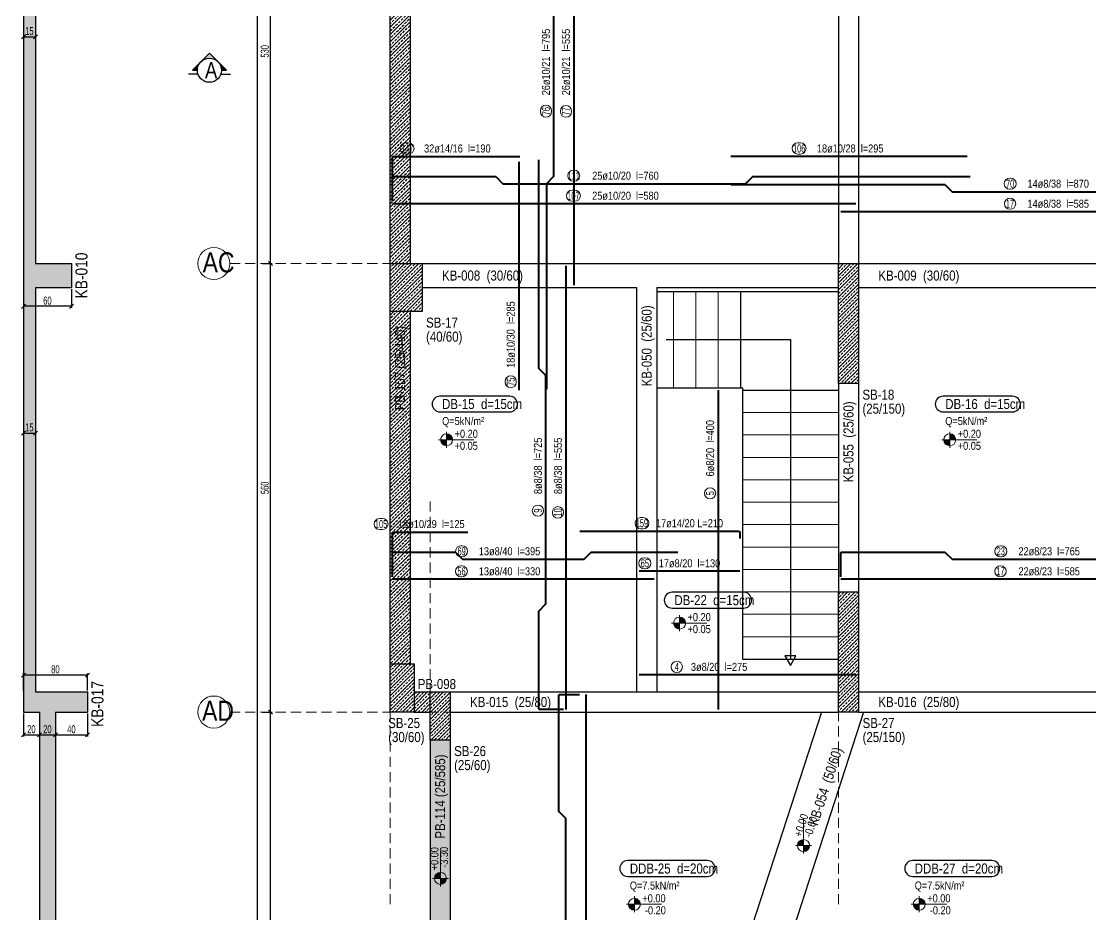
# Model space of a CAD drawing. Header units: millimetres. Extents: x 2543 to 7291, y 513 to 5794.
# Drawn here: x 2576 to 3911, y 3595 to 4711 of the extents above; entities that cross this region are included whole.
import ezdxf
from ezdxf.enums import TextEntityAlignment as Align

# ---------------------------------------------------------------- set-up
doc = ezdxf.new("R2010")
doc.units = ezdxf.units.MM
doc.linetypes.add('DASHED', pattern=[19.05, 12.7, -6.35])
for name, color, linetype, lineweight in [('AKS BALONU (BEYKENT)', 7, 'Continuous', 20), ('AKS CIZGISI (BEYKENT)', 252, 'DASHED', 20), ('AKS NO (BEYKENT)', 3, 'Continuous', 20), ('AKS OLCU (BEYKENT)', 200, 'Continuous', 20), ('DONATI (BEYKENT)', 4, 'Continuous', 40), ('DONATI YAZISI (BEYKENT)', 3, 'Continuous', 20), ('DOSEME ISMI (BEYKENT)', 9, 'Continuous', 20), ('DOSEME PAFTA (BEYKENT)', 3, 'Continuous', 20), ('DOSEME SINIRI (BEYKENT)', 71, 'Continuous', 30), ('KESIT (BEYKENT)', 151, 'Continuous', 25), ('KESIT ISMI (BEYKENT)', 6, 'Continuous', 20), ('KIRIS (BEYKENT)', 2, 'Continuous', 30), ('KIRIS ISMI (BEYKENT)', 40, 'Continuous', 20), ('KOLON (BEYKENT)', 3, 'Continuous', 30), ('KOLON ISMI (BEYKENT)', 91, 'Continuous', 20), ('KOT CIZGI (BEYKENT)', 120, 'Continuous', 20), ('KOT YAZI (BEYKENT)', 7, 'Continuous', 20), ('MERDIVEN (BEYKENT)', 5, 'Continuous', 20), ('MERDIVEN YAZI (BEYKENT)', 51, 'Continuous', 20), ('OLCU (BEYKENT)', 14, 'Continuous', 20), ('PERDE (BEYKENT)', 6, 'Continuous', 30), ('PERDE ISMI (BEYKENT)', 240, 'Continuous', 20), ('POZ BALON (BEYKENT)', 14, 'Continuous', 20), ('POZ NO (BEYKENT)', 2, 'Continuous', 20), ('TARAMA (BEYKENT)', 252, 'Continuous', 20), ('YAZI (BEYKENT)', 140, 'Continuous', 20)]:
    doc.layers.add(name, color=color, linetype=linetype, lineweight=lineweight)
doc.styles.add('DSMOLC-50', font='Bahnschrift Light Condensed', dxfattribs={"width": 0.75, "height": 10})
doc.styles.add('KOT (BEYKENT)', font='')
doc.styles.add('OLC-50', font='Bahnschrift Light Condensed', dxfattribs={"width": 0.75, "height": 10})
doc.styles.add('YAZI (BEYKENT)', font='')
doc.styles.get('KOT (BEYKENT)').set_extended_font_data('Bahnschrift Light Condensed')
doc.styles.get('YAZI (BEYKENT)').set_extended_font_data('Bahnschrift Light Condensed')
doc.dimstyles.new('DSMOLC-50', dxfattribs={"dimtxt": 10, "dimasz": 5, "dimexe": 2, "dimexo": 2, "dimgap": 2, "dimtad": 1, "dimdec": 1, "dimrnd": 0.5, "dimzin": 12, "dimdsep": 46, "dimtxsty": 'DSMOLC-50', "dimblk": 'OBLIQUE', "dimblk1": 'OBLIQUE', "dimblk2": 'OBLIQUE', "dimcen": 0, "dimclrt": 7, "dimadec": 0, "dimazin": 0, "dimtfac": 1, "dimtdec": 4, "dimtix": 1, "dimtmove": 2, "dimatfit": 3, "dimfxl": 1, "dimtzin": 0, "dimarcsym": 0})
pattern_1 = [(45, (1460.26, 1205.411), (-4.490128, 4.490128), []), (45, (1464.75, 1205.411), (-4.490128, 4.490128), [3.175, -1.5875])]
pattern_2 = [(45, (1460.26, 1205.411), (-4.419417, 4.419417), []), (45, (1464.679, 1205.411), (-4.419417, 4.419417), [3.125, -1.5625])]

# ---------------------------------------------------------------- blocks, each defined once
blk = doc.blocks.new('_Oblique')
at = {"color": 0, "linetype": 'ByBlock', "lineweight": -2}
blk.add_line((-0.5, -0.5), (0.5, 0.5), dxfattribs=at)
blk = doc.blocks.new('*D110')
at = {"layer": 'AKS OLCU (BEYKENT)', "color": 0, "lineweight": -2, "transparency": 16777216}
for p, q in [((2876.7, 3848.3), (2888.7, 3848.3)), ((2886.7, 3228.3), (2886.7, 3848.3)), ((2876.7, 3228.3), (2888.7, 3228.3))]:
    blk.add_line(p, q, dxfattribs=at)
at = {"layer": 'DEFPOINTS', "color": 0, "transparency": 16777216}
for p in [(2874.7, 3848.3), (2886.7, 3848.3), (2874.7, 3228.3)]:
    blk.add_point(p, dxfattribs=at)
at = {"layer": 'AKS OLCU (BEYKENT)', "color": 0, "lineweight": -2, "transparency": 16777216, "xscale": 5, "yscale": 5, "zscale": 5}
for p, rotation in [((2886.7, 3848.3), 90), ((2886.7, 3228.3), 270)]:
    blk.add_blockref('_Oblique', p, dxfattribs=dict(at, rotation=rotation))
at = {"layer": 'AKS OLCU (BEYKENT)', "color": 7, "transparency": 16777216, "insert": (2879.6, 3538.3), "char_height": 10, "attachment_point": 5, "rotation": 90, "style": 'DSMOLC-50'}
blk.add_mtext('620', dxfattribs=at)
blk = doc.blocks.new('*D111')
at = {"layer": 'AKS OLCU (BEYKENT)', "color": 0, "lineweight": -2, "transparency": 16777216}
for p, q in [((2876.7, 4408.3), (2888.7, 4408.3)), ((2886.7, 3848.3), (2886.7, 4408.3)), ((2876.7, 3848.3), (2888.7, 3848.3))]:
    blk.add_line(p, q, dxfattribs=at)
at = {"layer": 'DEFPOINTS', "color": 0, "transparency": 16777216}
for p in [(2874.7, 4408.3), (2886.7, 4408.3), (2874.7, 3848.3)]:
    blk.add_point(p, dxfattribs=at)
at = {"layer": 'AKS OLCU (BEYKENT)', "color": 0, "lineweight": -2, "transparency": 16777216, "xscale": 5, "yscale": 5, "zscale": 5}
for p, rotation in [((2886.7, 4408.3), 90), ((2886.7, 3848.3), 270)]:
    blk.add_blockref('_Oblique', p, dxfattribs=dict(at, rotation=rotation))
at = {"layer": 'AKS OLCU (BEYKENT)', "color": 7, "transparency": 16777216, "insert": (2879.6, 4128.3), "char_height": 10, "attachment_point": 5, "rotation": 90, "style": 'DSMOLC-50'}
blk.add_mtext('560', dxfattribs=at)
blk = doc.blocks.new('*D112')
at = {"layer": 'AKS OLCU (BEYKENT)', "color": 0, "lineweight": -2, "transparency": 16777216}
for p, q in [((2876.7, 4938.3), (2888.7, 4938.3)), ((2886.7, 4408.3), (2886.7, 4938.3)), ((2876.7, 4408.3), (2888.7, 4408.3))]:
    blk.add_line(p, q, dxfattribs=at)
at = {"layer": 'DEFPOINTS', "color": 0, "transparency": 16777216}
for p in [(2874.7, 4938.3), (2886.7, 4938.3), (2874.7, 4408.3)]:
    blk.add_point(p, dxfattribs=at)
at = {"layer": 'AKS OLCU (BEYKENT)', "color": 0, "lineweight": -2, "transparency": 16777216, "xscale": 5, "yscale": 5, "zscale": 5}
for p, rotation in [((2886.7, 4938.3), 90), ((2886.7, 4408.3), 270)]:
    blk.add_blockref('_Oblique', p, dxfattribs=dict(at, rotation=rotation))
at = {"layer": 'AKS OLCU (BEYKENT)', "color": 7, "transparency": 16777216, "insert": (2879.6, 4673.3), "char_height": 10, "attachment_point": 5, "rotation": 90, "style": 'DSMOLC-50'}
blk.add_mtext('530', dxfattribs=at)
blk = doc.blocks.new('*D114')
at = {"layer": 'AKS OLCU (BEYKENT)', "color": 0, "lineweight": -2, "transparency": 16777216}
for p, q in [((2872.7, 5343.3), (2868.7, 5343.3)), ((2870.7, 803.3), (2870.7, 5343.3)), ((2872.7, 803.3), (2868.7, 803.3))]:
    blk.add_line(p, q, dxfattribs=at)
at = {"layer": 'DEFPOINTS', "color": 0, "transparency": 16777216}
for p in [(2870.7, 5343.3), (2874.7, 5343.3), (2874.7, 803.3)]:
    blk.add_point(p, dxfattribs=at)
at = {"layer": 'AKS OLCU (BEYKENT)', "color": 0, "lineweight": -2, "transparency": 16777216, "xscale": 5, "yscale": 5, "zscale": 5}
for p, rotation in [((2870.7, 5343.3), 90), ((2870.7, 803.3), 270)]:
    blk.add_blockref('_Oblique', p, dxfattribs=dict(at, rotation=rotation))
at = {"layer": 'AKS OLCU (BEYKENT)', "color": 7, "transparency": 16777216, "insert": (2863.6, 3073.3), "char_height": 10, "attachment_point": 5, "rotation": 90, "style": 'DSMOLC-50'}
blk.add_mtext('4540', dxfattribs=at)
blk = doc.blocks.new('*D130')
at = {"layer": 'DEFPOINTS', "color": 0, "transparency": 16777216}
for p in [(2578.1, 4705.8), (2593.1, 4705.8), (2593.1, 4691.6)]:
    blk.add_point(p, dxfattribs=at)
at = {"layer": 'OLCU (BEYKENT)', "color": 0, "lineweight": -2, "transparency": 16777216}
for p, q in [((2578.1, 4703.8), (2578.1, 4689.6)), ((2593.1, 4703.8), (2593.1, 4689.6)), ((2578.1, 4691.6), (2593.1, 4691.6))]:
    blk.add_line(p, q, dxfattribs=at)
at = {"layer": 'OLCU (BEYKENT)', "color": 0, "lineweight": -2, "transparency": 16777216, "xscale": 5, "yscale": 5, "zscale": 5, "rotation": 180}
blk.add_blockref('_Oblique', (2578.1, 4691.6), dxfattribs=at)
at = {"layer": 'OLCU (BEYKENT)', "color": 0, "lineweight": -2, "transparency": 16777216, "xscale": 5, "yscale": 5, "zscale": 5}
blk.add_blockref('_Oblique', (2593.1, 4691.6), dxfattribs=at)
at = {"layer": 'OLCU (BEYKENT)', "color": 7, "lineweight": -3, "transparency": 16777216, "insert": (2585.6, 4698.6), "char_height": 10, "attachment_point": 5, "style": 'OLC-50'}
blk.add_mtext('15', dxfattribs=at)
blk = doc.blocks.new('*D131')
at = {"layer": 'DEFPOINTS', "color": 0, "transparency": 16777216}
for p in [(2578.1, 4378.3), (2638.1, 4378.3), (2578.1, 4354.9)]:
    blk.add_point(p, dxfattribs=at)
at = {"layer": 'OLCU (BEYKENT)', "color": 0, "lineweight": -2, "transparency": 16777216}
for p, q in [((2578.1, 4376.3), (2578.1, 4352.9)), ((2638.1, 4376.3), (2638.1, 4352.9)), ((2638.1, 4354.9), (2578.1, 4354.9))]:
    blk.add_line(p, q, dxfattribs=at)
at = {"layer": 'OLCU (BEYKENT)', "color": 0, "lineweight": -2, "transparency": 16777216, "xscale": 5, "yscale": 5, "zscale": 5, "rotation": 180}
blk.add_blockref('_Oblique', (2578.1, 4354.9), dxfattribs=at)
at = {"layer": 'OLCU (BEYKENT)', "color": 0, "lineweight": -2, "transparency": 16777216, "xscale": 5, "yscale": 5, "zscale": 5}
blk.add_blockref('_Oblique', (2638.1, 4354.9), dxfattribs=at)
at = {"layer": 'OLCU (BEYKENT)', "color": 7, "lineweight": -3, "transparency": 16777216, "insert": (2608.1, 4362), "char_height": 10, "attachment_point": 5, "style": 'OLC-50'}
blk.add_mtext('60', dxfattribs=at)
blk = doc.blocks.new('*D132')
at = {"layer": 'DEFPOINTS', "color": 0, "transparency": 16777216}
for p in [(2578.1, 4214.4), (2593.1, 4214.4), (2593.1, 4196.7)]:
    blk.add_point(p, dxfattribs=at)
at = {"layer": 'OLCU (BEYKENT)', "color": 0, "lineweight": -2, "transparency": 16777216}
for p, q in [((2578.1, 4212.4), (2578.1, 4194.7)), ((2593.1, 4212.4), (2593.1, 4194.7)), ((2578.1, 4196.7), (2593.1, 4196.7))]:
    blk.add_line(p, q, dxfattribs=at)
at = {"layer": 'OLCU (BEYKENT)', "color": 0, "lineweight": -2, "transparency": 16777216, "xscale": 5, "yscale": 5, "zscale": 5, "rotation": 180}
blk.add_blockref('_Oblique', (2578.1, 4196.7), dxfattribs=at)
at = {"layer": 'OLCU (BEYKENT)', "color": 0, "lineweight": -2, "transparency": 16777216, "xscale": 5, "yscale": 5, "zscale": 5}
blk.add_blockref('_Oblique', (2593.1, 4196.7), dxfattribs=at)
at = {"layer": 'OLCU (BEYKENT)', "color": 7, "lineweight": -3, "transparency": 16777216, "insert": (2585.6, 4203.7), "char_height": 10, "attachment_point": 5, "style": 'OLC-50'}
blk.add_mtext('15', dxfattribs=at)
blk = doc.blocks.new('*D133')
at = {"layer": 'DEFPOINTS', "color": 0, "transparency": 16777216}
for p in [(2578.1, 3894.5), (2578.1, 3873.3), (2658.1, 3873.3)]:
    blk.add_point(p, dxfattribs=at)
at = {"layer": 'OLCU (BEYKENT)', "color": 0, "lineweight": -2, "transparency": 16777216}
for p, q in [((2578.1, 3875.3), (2578.1, 3896.5)), ((2658.1, 3894.5), (2578.1, 3894.5)), ((2658.1, 3875.3), (2658.1, 3896.5))]:
    blk.add_line(p, q, dxfattribs=at)
at = {"layer": 'OLCU (BEYKENT)', "color": 0, "lineweight": -2, "transparency": 16777216, "xscale": 5, "yscale": 5, "zscale": 5, "rotation": 180}
blk.add_blockref('_Oblique', (2578.1, 3894.5), dxfattribs=at)
at = {"layer": 'OLCU (BEYKENT)', "color": 0, "lineweight": -2, "transparency": 16777216, "xscale": 5, "yscale": 5, "zscale": 5}
blk.add_blockref('_Oblique', (2658.1, 3894.5), dxfattribs=at)
at = {"layer": 'OLCU (BEYKENT)', "color": 7, "lineweight": -3, "transparency": 16777216, "insert": (2618.1, 3901.6), "char_height": 10, "attachment_point": 5, "style": 'OLC-50'}
blk.add_mtext('80', dxfattribs=at)
blk = doc.blocks.new('*D134')
at = {"layer": 'DEFPOINTS', "color": 0, "transparency": 16777216}
for p in [(2578.1, 3848.3), (2598.1, 3848.3), (2598.1, 3819.7)]:
    blk.add_point(p, dxfattribs=at)
at = {"layer": 'OLCU (BEYKENT)', "color": 0, "lineweight": -2, "transparency": 16777216}
for p, q in [((2578.1, 3846.3), (2578.1, 3817.7)), ((2598.1, 3846.3), (2598.1, 3817.7)), ((2578.1, 3819.7), (2598.1, 3819.7))]:
    blk.add_line(p, q, dxfattribs=at)
at = {"layer": 'OLCU (BEYKENT)', "color": 0, "lineweight": -2, "transparency": 16777216, "xscale": 5, "yscale": 5, "zscale": 5, "rotation": 180}
blk.add_blockref('_Oblique', (2578.1, 3819.7), dxfattribs=at)
at = {"layer": 'OLCU (BEYKENT)', "color": 0, "lineweight": -2, "transparency": 16777216, "xscale": 5, "yscale": 5, "zscale": 5}
blk.add_blockref('_Oblique', (2598.1, 3819.7), dxfattribs=at)
at = {"layer": 'OLCU (BEYKENT)', "color": 7, "lineweight": -3, "transparency": 16777216, "insert": (2588.1, 3826.8), "char_height": 10, "attachment_point": 5, "style": 'OLC-50'}
blk.add_mtext('20', dxfattribs=at)
blk = doc.blocks.new('*D135')
at = {"layer": 'DEFPOINTS', "color": 0, "transparency": 16777216}
for p in [(2598.1, 3848.3), (2618.1, 3848.3), (2618.1, 3819.7)]:
    blk.add_point(p, dxfattribs=at)
at = {"layer": 'OLCU (BEYKENT)', "color": 0, "lineweight": -2, "transparency": 16777216}
for p, q in [((2598.1, 3846.3), (2598.1, 3817.7)), ((2618.1, 3846.3), (2618.1, 3817.7)), ((2598.1, 3819.7), (2618.1, 3819.7))]:
    blk.add_line(p, q, dxfattribs=at)
at = {"layer": 'OLCU (BEYKENT)', "color": 0, "lineweight": -2, "transparency": 16777216, "xscale": 5, "yscale": 5, "zscale": 5, "rotation": 180}
blk.add_blockref('_Oblique', (2598.1, 3819.7), dxfattribs=at)
at = {"layer": 'OLCU (BEYKENT)', "color": 0, "lineweight": -2, "transparency": 16777216, "xscale": 5, "yscale": 5, "zscale": 5}
blk.add_blockref('_Oblique', (2618.1, 3819.7), dxfattribs=at)
at = {"layer": 'OLCU (BEYKENT)', "color": 7, "lineweight": -3, "transparency": 16777216, "insert": (2608.1, 3826.8), "char_height": 10, "attachment_point": 5, "style": 'OLC-50'}
blk.add_mtext('20', dxfattribs=at)
blk = doc.blocks.new('*D136')
at = {"layer": 'DEFPOINTS', "color": 0, "transparency": 16777216}
for p in [(2618.1, 3848.3), (2658.1, 3848.3), (2658.1, 3819.7)]:
    blk.add_point(p, dxfattribs=at)
at = {"layer": 'OLCU (BEYKENT)', "color": 0, "lineweight": -2, "transparency": 16777216}
for p, q in [((2618.1, 3846.3), (2618.1, 3817.7)), ((2658.1, 3846.3), (2658.1, 3817.7)), ((2618.1, 3819.7), (2658.1, 3819.7))]:
    blk.add_line(p, q, dxfattribs=at)
at = {"layer": 'OLCU (BEYKENT)', "color": 0, "lineweight": -2, "transparency": 16777216, "xscale": 5, "yscale": 5, "zscale": 5, "rotation": 180}
blk.add_blockref('_Oblique', (2618.1, 3819.7), dxfattribs=at)
at = {"layer": 'OLCU (BEYKENT)', "color": 0, "lineweight": -2, "transparency": 16777216, "xscale": 5, "yscale": 5, "zscale": 5}
blk.add_blockref('_Oblique', (2658.1, 3819.7), dxfattribs=at)
at = {"layer": 'OLCU (BEYKENT)', "color": 7, "lineweight": -3, "transparency": 16777216, "insert": (2638.1, 3826.8), "char_height": 10, "attachment_point": 5, "style": 'OLC-50'}
blk.add_mtext('40', dxfattribs=at)

msp = doc.modelspace()

# ---------------------------------------------------------------- hatches: boundary and pattern name
at = {"layer": 'KESIT (BEYKENT)', "lineweight": -3}
h = msp.add_hatch(color=256, dxfattribs=at)
h.dxf.hatch_style = 1
h.paths.add_polyline_path([(2821.02, 4660.26), (2810.42, 4670.87), (2799.81, 4660.26, -0.1989124), (2810.42, 4664.65, -0.1989124)])
h = msp.add_hatch(color=256, dxfattribs=at)
h.dxf.hatch_style = 1
h.paths.add_polyline_path([(2795.42, 4649.65, -0.1989124), (2799.81, 4660.26), (2789.2, 4649.65)])
h = msp.add_hatch(color=256, dxfattribs=at)
h.dxf.hatch_style = 1
h.paths.add_polyline_path([(2831.63, 4649.65), (2821.02, 4660.26, -0.1989124), (2825.42, 4649.65)])
at = {"layer": 'KOT CIZGI (BEYKENT)'}
h = msp.add_hatch(color=256, dxfattribs=at)
h.dxf.hatch_style = 1
h.paths.add_polyline_path([(3106.68, 4195.77), (3106.68, 4188.27), (3114.18, 4188.27, 0.4142136)])
h = msp.add_hatch(color=256, dxfattribs=at)
h.dxf.hatch_style = 1
h.paths.add_polyline_path([(3735.07, 4195.77), (3735.07, 4188.27), (3742.57, 4188.27, 0.4142136)])
h = msp.add_hatch(color=256, dxfattribs=at)
h.dxf.hatch_style = 1
h.paths.add_polyline_path([(3106.68, 4188.27), (3099.18, 4188.27, 0.4142136), (3106.68, 4180.77)])
h = msp.add_hatch(color=256, dxfattribs=at)
h.dxf.hatch_style = 1
h.paths.add_polyline_path([(3735.07, 4188.27), (3727.57, 4188.27, 0.4142136), (3735.07, 4180.77)])
h = msp.add_hatch(color=256, dxfattribs=at)
h.dxf.hatch_style = 1
h.paths.add_polyline_path([(3397.59, 3966.87), (3397.59, 3959.37), (3405.09, 3959.37, 0.4142136)])
h = msp.add_hatch(color=256, dxfattribs=at)
h.dxf.hatch_style = 1
h.paths.add_polyline_path([(3397.59, 3959.37), (3390.09, 3959.37, 0.4142136), (3397.59, 3951.87)])
h = msp.add_hatch(color=256, dxfattribs=at)
h.dxf.hatch_style = 1
h.paths.add_polyline_path([(3544.91, 3681.62), (3552.41, 3681.62), (3552.41, 3689.12, 0.4142136)])
h = msp.add_hatch(color=256, dxfattribs=at)
h.dxf.hatch_style = 1
h.paths.add_polyline_path([(3552.41, 3681.62), (3552.41, 3674.12, 0.4142136), (3559.91, 3681.62)])
h = msp.add_hatch(color=256, dxfattribs=at)
h.dxf.hatch_style = 1
h.paths.add_polyline_path([(3091.49, 3640.66), (3098.99, 3640.66), (3098.99, 3648.16, 0.4142136)])
h = msp.add_hatch(color=256, dxfattribs=at)
h.dxf.hatch_style = 1
h.paths.add_polyline_path([(3098.99, 3640.66), (3098.99, 3633.16, 0.4142136), (3106.49, 3640.66)])
h = msp.add_hatch(color=256, dxfattribs=at)
h.dxf.hatch_style = 1
h.paths.add_polyline_path([(3341.16, 3608.27), (3333.66, 3608.27, 0.4142136), (3341.16, 3600.77)])
h = msp.add_hatch(color=256, dxfattribs=at)
h.dxf.hatch_style = 1
h.paths.add_polyline_path([(3341.16, 3615.77), (3341.16, 3608.27), (3348.66, 3608.27, 0.4142136)])
h = msp.add_hatch(color=256, dxfattribs=at)
h.dxf.hatch_style = 1
h.paths.add_polyline_path([(3696.98, 3608.27), (3689.48, 3608.27, 0.4142136), (3696.98, 3600.77)])
h = msp.add_hatch(color=256, dxfattribs=at)
h.dxf.hatch_style = 1
h.paths.add_polyline_path([(3696.98, 3615.77), (3696.98, 3608.27), (3704.48, 3608.27, 0.4142136)])
at = {"layer": 'TARAMA (BEYKENT)', "lineweight": -3}
h = msp.add_hatch(dxfattribs=at)
h.set_pattern_fill('ANSI33', color=256)
h.set_pattern_definition([(45, (1525.871, 1205.411), (-4.490128, 4.490128), []), (45, (1530.361, 1205.411), (-4.490128, 4.490128), [3.175, -1.5875])])
h.paths.add_polyline_path([(2658.12, 1763.34), (2618.12, 1763.34), (2618.12, 2248.34), (2658.12, 2248.34), (2658.12, 2278.34), (2618.12, 2278.34), (2618.12, 2773.34), (2658.12, 2773.34), (2658.12, 2803.34), (2618.12, 2803.34), (2618.12, 3048.34), (2658.12, 3048.34), (2658.12, 3078.34), (2618.12, 3078.34), (2618.12, 3848.34), (2658.12, 3848.34), (2658.12, 3873.34), (2593.12, 3873.34), (2593.12, 4378.34), (2638.12, 4378.34), (2638.12, 4408.34), (2593.12, 4408.34), (2593.12, 4908.34), (2638.12, 4908.34), (2638.12, 4938.34), (2593.12, 4938.34), (2593.12, 5318.34), (2698.12, 5318.34), (2698.12, 5343.34), (2578.12, 5343.34), (2578.12, 5318.34), (2578.12, 4908.34), (2578.12, 4408.34), (2578.12, 3848.34), (2598.12, 3848.34), (2598.12, 2803.34), (2598.12, 2773.34), (2598.12, 1263.34), (2598.12, 1238.34), (2718.12, 1238.34), (2718.12, 1263.34), (2618.12, 1263.34), (2618.12, 1733.34), (2658.12, 1733.34)])
h = msp.add_hatch(dxfattribs=at)
h.set_pattern_fill('ANSI33', color=256)
h.set_pattern_definition(pattern_1)
h.paths.add_polyline_path([(3061.04, 4878.34), (3035.94, 4878.34), (3035.94, 4408.44), (3035.94, 4408.34), (3061.04, 4408.34)])
at = {"layer": 'TARAMA (BEYKENT)'}
h = msp.add_hatch(dxfattribs=at)
h.set_pattern_fill('ANSI33', color=256, style=0, pattern_type=0)
h.set_pattern_definition(pattern_2)
h.paths.add_polyline_path([(3036.04, 4408.34), (3076.04, 4408.34), (3076.04, 4348.34), (3036.04, 4348.34)], flags=0)
h = msp.add_hatch(dxfattribs=at)
h.set_pattern_fill('ANSI33', color=256, style=0, pattern_type=0)
h.set_pattern_definition(pattern_2)
h.paths.add_polyline_path([(3596.04, 4408.34), (3621.04, 4408.34), (3621.04, 4258.34), (3596.04, 4258.34)], flags=0)
at = {"layer": 'TARAMA (BEYKENT)', "lineweight": -3}
h = msp.add_hatch(dxfattribs=at)
h.set_pattern_fill('ANSI33', color=256)
h.set_pattern_definition(pattern_1)
h.paths.add_polyline_path([(3061.04, 4348.34), (3035.94, 4348.34), (3035.94, 3908.34), (3061.04, 3908.34)])
at = {"layer": 'TARAMA (BEYKENT)'}
h = msp.add_hatch(dxfattribs=at)
h.set_pattern_fill('ANSI33', color=256, style=0, pattern_type=0)
h.set_pattern_definition(pattern_2)
h.paths.add_polyline_path([(3596.04, 3998.34), (3621.04, 3998.34), (3621.04, 3848.34), (3596.04, 3848.34)], flags=0)
h = msp.add_hatch(dxfattribs=at)
h.set_pattern_fill('ANSI33', color=256, style=0, pattern_type=0)
h.set_pattern_definition(pattern_2)
h.paths.add_polyline_path([(3036.04, 3908.34), (3066.04, 3908.34), (3066.04, 3848.34), (3036.04, 3848.34)], flags=0)
h = msp.add_hatch(dxfattribs=at)
h.set_pattern_fill('ANSI33', color=256, style=0, pattern_type=0)
h.set_pattern_definition([(45, (1440.3105, 1205.411), (-4.419417, 4.419417), []), (45, (1444.73, 1205.411), (-4.419417, 4.419417), [3.125, -1.5625])])
h.paths.add_polyline_path([(3066.14, 3873.34), (3086.09, 3873.34), (3086.09, 3848.34), (3066.14, 3848.34)])
h = msp.add_hatch(dxfattribs=at)
h.set_pattern_fill('ANSI33', color=256, style=0, pattern_type=0)
h.set_pattern_definition(pattern_2)
h.paths.add_polyline_path([(3086.09, 3873.34), (3111.09, 3873.34), (3111.09, 3813.34), (3086.09, 3813.34)], flags=0)
at = {"layer": 'TARAMA (BEYKENT)', "lineweight": -3}
h = msp.add_hatch(dxfattribs=at)
h.set_pattern_fill('ANSI33', color=256)
h.set_pattern_definition(pattern_1)
h.paths.add_polyline_path([(3111.09, 3813.34), (3085.99, 3813.34), (3085.99, 3228.44), (3085.99, 3228.34), (3111.09, 3228.34)])

# ---------------------------------------------------------------- linework, layer by layer
at = {"layer": 'AKS BALONU (BEYKENT)'}
for centre in [(2816.04, 4408.34), (2816.04, 3848.34)]:
    msp.add_circle(centre, 20, dxfattribs=at)
at = {"layer": 'AKS CIZGISI (BEYKENT)'}
for p, q in [((3036.04, 3608.34), (3036.04, 5543.34)), ((3596.04, 3608.34), (3596.04, 5543.34)), ((2836.04, 4408.34), (7241.04, 4408.34)), ((3086.09, 593.34), (3085.97, 4113.34)), ((2836.04, 3848.34), (7241.04, 3848.34))]:
    msp.add_line(p, q, dxfattribs=at)
at = {"layer": 'DONATI (BEYKENT)'}
for points in [[(3231.74, 4251.45), (3231.74, 4507.72, -0.1989124), (3232.18, 4508.78), (3240.31, 4516.9, 0.1989124), (3240.74, 4517.96), (3240.74, 4798.72, 0.1989124), (3240.31, 4799.78), (3232.18, 4807.9, -0.1989124), (3231.74, 4808.96), (3231.74, 5033.99)], [(3038.94, 4511.13), (3038.94, 4540.53, -0.4142136), (3040.44, 4542.03), (3198.05, 4542.03)], [(3252.74, 3851.34), (3223.24, 3851.34, -0.4142136), (3221.74, 3852.84), (3221.74, 3973.72, -0.1989124), (3222.18, 3974.78), (3230.31, 3982.9, 0.1989124), (3230.74, 3983.96), (3230.74, 4267.72, 0.1989124), (3230.31, 4268.78), (3222.18, 4276.9, -0.1989124), (3221.74, 4277.96), (3221.74, 4537.88)], [(3038.94, 4486.13), (3038.94, 4515.53, -0.4142136), (3040.44, 4517.03), (3167.4, 4517.03, -0.1989124), (3168.46, 4516.59), (3176.58, 4508.47, 0.1989124), (3177.64, 4508.03), (3479.34, 4508.03, 0.1989124), (3480.4, 4508.47), (3488.52, 4516.59, -0.1989124), (3489.58, 4517.03), (3760.58, 4517.03)], [(3461.63, 4507.03), (3728.37, 4507.03, -0.1989124), (3729.43, 4506.59), (3737.55, 4498.47, 0.1989124), (3738.61, 4498.03), (4043.47, 4498.03, 0.1989124), (4044.53, 4498.47), (4052.65, 4506.59, -0.1989124), (4053.71, 4507.03), (4324.17, 4507.03)], [(3038.94, 4042.15), (3038.94, 4071.55, -0.4142136), (3040.44, 4073.05), (3133.04, 4073.05)], [(3273.04, 4074.05), (3471.54, 4074.05, -0.4142136), (3473.04, 4072.55), (3473.04, 4065.05)], [(3038.94, 4017.15), (3038.94, 4046.55, -0.4142136), (3040.44, 4048.05), (3117.02, 4048.05, -0.1989124), (3118.08, 4047.61), (3126.2, 4039.49, 0.1989124), (3127.26, 4039.05), (3277.82, 4039.05, 0.1989124), (3278.88, 4039.49), (3287, 4047.61, -0.1989124), (3288.06, 4048.05), (3395.58, 4048.05)], [(3598.94, 4017.06), (3598.94, 4046.55, -0.4142136), (3600.44, 4048.05), (3728.37, 4048.05, -0.1989124), (3729.43, 4047.61), (3737.55, 4039.49, 0.1989124), (3738.61, 4039.05), (4043.48, 4039.05, 0.1989124), (4044.54, 4039.49), (4052.66, 4047.61, -0.1989124), (4053.72, 4048.05), (4325.5, 4048.05)], [(3272.74, 3201.34), (3248.24, 3201.34, -0.4142136), (3246.74, 3202.84), (3246.74, 3351.72, -0.1989124), (3247.18, 3352.78), (3255.31, 3360.9, 0.1989124), (3255.74, 3361.96), (3255.74, 3714.72, 0.1989124), (3255.31, 3715.78), (3247.18, 3723.9, -0.1989124), (3246.74, 3724.96), (3246.74, 3868.84, -0.4142136), (3248.24, 3870.34), (3272.74, 3870.34)]]:
    msp.add_lwpolyline(points, format="xyb", dxfattribs=at)
for points in [[(3265.74, 4935.34), (3265.74, 4381.34)], [(3756.61, 4542.03), (3461.61, 4542.03)], [(3196.74, 4535.22), (3196.74, 4250.22)], [(3617.96, 4483.03), (3038.94, 4483.03)], [(4183.13, 4473.03), (3598.94, 4473.03)], [(3255.74, 4405.34), (3255.74, 3851.34)], [(3445.78, 4250.34), (3445.78, 3851.34)], [(3473.04, 4024.05), (3347.04, 4024.05)], [(3366.04, 4014.05), (3038.94, 4014.05)], [(4183.14, 4014.05), (3598.94, 4014.05)], [(3618.04, 3894.71), (3347.04, 3894.71)], [(3280.74, 3870.34), (3280.74, 3201.34)]]:
    msp.add_lwpolyline(points, dxfattribs=at)
at = {"layer": 'DOSEME PAFTA (BEYKENT)', "lineweight": -3}
for points in [[(3098.4, 4223.02), (3185.45, 4223.02, 1), (3185.45, 4242.68), (3098.4, 4242.68, 1)], [(3726.78, 4223.02), (3813.45, 4223.02, 1), (3813.45, 4242.68), (3726.78, 4242.68, 1)], [(3388.47, 3978.11), (3477.7, 3978.11, 1), (3477.7, 3997.89), (3388.47, 3997.89, 1)], [(3332.87, 3643.02), (3432.27, 3643.02, 1), (3432.27, 3662.8), (3332.87, 3662.8, 1)], [(3688.7, 3643.02), (3787.63, 3643.02, 1), (3787.63, 3662.8), (3688.7, 3662.8, 1)]]:
    msp.add_lwpolyline(points, format="xyb", close=True, dxfattribs=at)
at = {"layer": 'DOSEME SINIRI (BEYKENT)'}
for p, q in [((2578.12, 4908.34), (2578.12, 4408.34)), ((2593.12, 4908.34), (2593.12, 4408.34)), ((2578.12, 4408.34), (2578.12, 3848.34)), ((2593.12, 4408.34), (2638.12, 4408.34)), ((2638.12, 4408.34), (2638.12, 4378.34)), ((2593.12, 4378.34), (2638.12, 4378.34)), ((2593.12, 4378.34), (2593.12, 3873.34)), ((3369.04, 4373.34), (3596.04, 4373.34)), ((3474.04, 4253.34), (3474.04, 4373.34)), ((3476.04, 4250.34), (3596.04, 4250.34)), ((3476.04, 3914.34), (3596.04, 3914.34)), ((2593.12, 3873.34), (2658.12, 3873.34)), ((2658.12, 3873.34), (2658.12, 3848.34)), ((2578.12, 3848.34), (2598.12, 3848.34)), ((2598.12, 3848.34), (2598.12, 2803.34)), ((2618.12, 3848.34), (2658.12, 3848.34)), ((2618.12, 3848.34), (2618.12, 3078.34))]:
    msp.add_line(p, q, dxfattribs=at)
msp.add_lwpolyline([(3369.04, 4253.34), (3476.04, 4253.34), (3476.04, 3914.34)], dxfattribs=at)
at = {"layer": 'KESIT (BEYKENT)', "lineweight": -3, "flags": 128}
for points in [[(2825.42, 4649.65), (2831.63, 4649.65), (2810.42, 4670.87), (2789.2, 4649.65), (2795.42, 4649.65)], [(2796.27, 4644.65), (2784.2, 4644.65)], [(2824.56, 4644.65), (2836.63, 4644.65)]]:
    msp.add_lwpolyline(points, dxfattribs=at)
at = {"layer": 'KESIT (BEYKENT)', "lineweight": -3}
msp.add_circle((2810.42, 4649.65), 15, dxfattribs=at)
at = {"layer": 'KIRIS (BEYKENT)'}
for p, q in [((3595.94, 4878.44), (3595.94, 4408.44)), ((3621.04, 4878.44), (3620.94, 4408.44)), ((3075.94, 4408.34), (3595.94, 4408.34)), ((3620.94, 4408.34), (4161.14, 4408.34)), ((3075.94, 4378.34), (3344.04, 4378.34)), ((3344.04, 4378.34), (3344.04, 3873.34)), ((3369.04, 4378.34), (3595.94, 4378.34)), ((3369.04, 4378.34), (3369.04, 3873.34)), ((3620.94, 4378.34), (4161.14, 4378.34)), ((3595.94, 4258.44), (3595.94, 3998.24)), ((3621.04, 4258.44), (3620.94, 3998.24)), ((3110.99, 3873.34), (3595.94, 3873.34)), ((3620.94, 3873.34), (4161.14, 3873.34)), ((3110.99, 3848.34), (3595.94, 3848.34)), ((3574.92, 3848.34), (3373.52, 3228.34)), ((3627.49, 3848.34), (3426.09, 3228.34)), ((3620.94, 3848.34), (4161.14, 3848.34))]:
    msp.add_line(p, q, dxfattribs=at)
at = {"layer": 'KOLON (BEYKENT)'}
for points in [[(3036.04, 4408.34), (3076.04, 4408.34), (3076.04, 4348.34), (3036.04, 4348.34)], [(3596.04, 4408.34), (3621.04, 4408.34), (3621.04, 4258.34), (3596.04, 4258.34)], [(3596.04, 3998.34), (3621.04, 3998.34), (3621.04, 3848.34), (3596.04, 3848.34)], [(3036.04, 3908.34), (3066.04, 3908.34), (3066.04, 3848.34), (3036.04, 3848.34)], [(3086.09, 3873.34), (3111.09, 3873.34), (3111.09, 3813.34), (3086.09, 3813.34)]]:
    msp.add_lwpolyline(points, close=True, dxfattribs=at)
at = {"layer": 'KOT CIZGI (BEYKENT)'}
for p, q in [((3106.68, 4198.27), (3106.68, 4178.27)), ((3735.07, 4198.27), (3735.07, 4178.27)), ((3096.68, 4188.27), (3140.71, 4188.27)), ((3725.07, 4188.27), (3769.09, 4188.27)), ((3397.59, 3969.37), (3397.59, 3949.37)), ((3387.59, 3959.37), (3431.61, 3959.37)), ((3552.41, 3671.62), (3552.41, 3715.65)), ((3098.99, 3630.66), (3098.99, 3674.69)), ((3542.41, 3681.62), (3562.41, 3681.62)), ((3088.99, 3640.66), (3108.99, 3640.66)), ((3331.16, 3608.27), (3375.18, 3608.27)), ((3341.16, 3618.27), (3341.16, 3598.27)), ((3686.98, 3608.27), (3731, 3608.27)), ((3696.98, 3618.27), (3696.98, 3598.27))]:
    msp.add_line(p, q, dxfattribs=at)
for centre in [(3106.68, 4188.27), (3735.07, 4188.27), (3397.59, 3959.37), (3552.41, 3681.62), (3098.99, 3640.66), (3341.16, 3608.27), (3696.98, 3608.27)]:
    msp.add_circle(centre, 7.5, dxfattribs=at)
at = {"layer": 'MERDIVEN (BEYKENT)'}
for p, q in [((3390.04, 4253.34), (3390.04, 4373.34)), ((3418.04, 4253.34), (3418.04, 4373.34)), ((3446.04, 4253.34), (3446.04, 4373.34)), ((3476.04, 4222.34), (3596.04, 4222.34)), ((3476.04, 4194.34), (3596.04, 4194.34)), ((3476.04, 4166.34), (3596.04, 4166.34)), ((3476.04, 4138.34), (3596.04, 4138.34)), ((3476.04, 4110.34), (3596.04, 4110.34)), ((3476.04, 4082.34), (3596.04, 4082.34)), ((3476.04, 4054.34), (3596.04, 4054.34)), ((3476.04, 4026.34), (3596.04, 4026.34)), ((3476.04, 3998.34), (3596.04, 3998.34)), ((3476.04, 3970.34), (3596.04, 3970.34)), ((3476.04, 3942.34), (3596.04, 3942.34))]:
    msp.add_line(p, q, dxfattribs=at)
at = {"layer": 'MERDIVEN YAZI (BEYKENT)', "lineweight": -3, "flags": 128}
msp.add_lwpolyline([(3380.98, 4313.34), (3536.04, 4313.34), (3536.04, 3914.34)], dxfattribs=at)
msp.add_lwpolyline([(3536.04, 3906.34), (3542.97, 3918.34), (3529.11, 3918.34)], close=True, dxfattribs=at)
at = {"layer": 'PERDE (BEYKENT)'}
for p, q in [((3035.94, 4878.44), (3035.94, 4408.44)), ((3061.04, 4878.44), (3061.04, 4408.44)), ((3035.94, 4348.44), (3035.94, 3908.24)), ((3061.04, 4348.44), (3061.04, 3908.24)), ((3065.94, 3873.34), (3085.99, 3873.34)), ((3065.94, 3848.34), (3085.99, 3848.34)), ((3085.99, 3813.34), (3085.99, 3228.44)), ((3111.09, 3813.34), (3111.09, 3228.44))]:
    msp.add_line(p, q, dxfattribs=at)
at = {"layer": 'POZ BALON (BEYKENT)'}
for points in [[(3237.74, 4598.17), (3237.74, 4599.02, 1), (3223.74, 4599.02), (3223.74, 4598.17, 1)], [(3262.74, 4597.91), (3262.74, 4598.61, 1), (3248.74, 4598.61), (3248.74, 4597.91, 1)], [(3055.75, 4545.03), (3059.03, 4545.03, 1), (3059.03, 4559.03), (3055.75, 4559.03, 1)], [(3545.31, 4545.03), (3548.65, 4545.03, 1), (3548.65, 4559.03), (3545.31, 4559.03, 1)], [(3264.97, 4511.03), (3265.98, 4511.03, 1), (3265.98, 4525.03), (3264.97, 4525.03, 1)], [(3810, 4501.03), (3811.03, 4501.03, 1), (3811.03, 4515.03), (3810, 4515.03, 1)], [(3263.48, 4486.03), (3266.74, 4486.03, 1), (3266.74, 4500.03), (3263.48, 4500.03, 1)], [(3810.37, 4476.03), (3810.39, 4476.03, 1), (3810.39, 4490.03), (3810.37, 4490.03, 1)], [(3193.74, 4260.22), (3193.74, 4261.11, 1), (3179.74, 4261.11), (3179.74, 4260.22, 1)], [(3252.74, 4097.42), (3252.74, 4097.76, 1), (3238.74, 4097.76), (3238.74, 4097.42, 1)], [(3023.16, 4076.05), (3026.56, 4076.05, 1), (3026.56, 4090.05), (3023.16, 4090.05, 1)], [(3348.97, 4077.05), (3352.25, 4077.05, 1), (3352.25, 4091.05), (3348.97, 4091.05, 1)], [(3124.9, 4042.05), (3125.82, 4042.05, 1), (3125.82, 4056.05), (3124.9, 4056.05, 1)], [(3798.3, 4042.05), (3799.3, 4042.05, 1), (3799.3, 4056.05), (3798.3, 4056.05, 1)], [(3353.78, 4027.05), (3354.68, 4027.05, 1), (3354.68, 4041.05), (3353.78, 4041.05, 1)], [(3124.79, 4017.05), (3125.68, 4017.05, 1), (3125.68, 4031.05), (3124.79, 4031.05, 1)], [(3798.43, 4017.05), (3798.45, 4017.05, 1), (3798.45, 4031.05), (3798.43, 4031.05, 1)]]:
    msp.add_lwpolyline(points, format="xyb", close=True, dxfattribs=at)
for centre in [(3435.78, 4121.44), (3220.74, 4099.83), (3394.21, 3904.71)]:
    msp.add_circle(centre, 7, dxfattribs=at)

# ---------------------------------------------------------------- texts
at = {"layer": 'AKS NO (BEYKENT)', "style": 'YAZI (BEYKENT)'}
for s, p in [('AC', (2802.04, 4397.34)), ('AD', (2801.31, 3837.34))]:
    msp.add_text(s, height=25, dxfattribs=at).set_placement(p)
at = {"layer": 'DONATI YAZISI (BEYKENT)', "style": 'YAZI (BEYKENT)'}
for s, p in [(' 26ø10/21  l=795', (3230.74, 4658.34)), (' 26ø10/21  l=555', (3255.74, 4658.34)), ('18ø10/30  l=285', (3186.74, 4319.56)), (' 6ø8/20  l=400', (3435.78, 4176.09)), (' 8ø8/38  l=725', (3220.74, 4154.08)), (' 8ø8/38  l=555', (3245.74, 4154.08))]:
    msp.add_text(s, height=10, rotation=90, dxfattribs=at).set_placement(p, align=Align.MIDDLE_CENTER)
for s, p in [(' 32ø14/16  l=190', (3118.49, 4552.03)), (' 18ø10/28  l=295', (3609.11, 4552.03)), (' 25ø10/20  l=760', (3328.45, 4518.03)), (' 14ø8/38  l=870', (3868.94, 4508.03)), (' 25ø10/20  l=580', (3328.45, 4493.03)), (' 14ø8/38  l=585', (3868.94, 4483.03)), (' 18ø10/29  l=125', (3085.99, 4083.05)), ('17ø14/20 L=210', (3410.04, 4084.05)), (' 13ø8/40  l=395', (3183.7, 4049.05)), (' 22ø8/23  l=765', (3857.63, 4049.05)), ('17ø8/20  l=130', (3410.04, 4034.05)), (' 13ø8/40  l=330', (3183.7, 4024.05)), (' 22ø8/23  l=585', (3857.63, 4024.05)), ('3ø8/20  l=275', (3447, 3904.71))]:
    msp.add_text(s, height=10, dxfattribs=at).set_placement(p, align=Align.MIDDLE_CENTER)
at = {"layer": 'DOSEME ISMI (BEYKENT)', "style": 'YAZI (BEYKENT)'}
for s, p in [('DB-15  d=15cm', (3101.04, 4226.68)), ('DB-16  d=15cm', (3729.42, 4226.68)), ('DB-22  d=15cm', (3391.11, 3981.76)), ('DDB-25  d=20cm', (3335.51, 3646.68)), ('DDB-27  d=20cm', (3691.34, 3646.68))]:
    msp.add_text(s, height=12.5, dxfattribs=at).set_placement(p)
at = {"layer": 'KESIT ISMI (BEYKENT)', "style": 'YAZI (BEYKENT)'}
msp.add_text('A', height=20, dxfattribs=at).set_placement((2804.96, 4639.78))
at = {"layer": 'KIRIS ISMI (BEYKENT)', "style": 'YAZI (BEYKENT)'}
for s, height, rotation, p in [('KB-010', 15, 90, (2658.12, 4364.73)), ('KB-050  (25/60)', 12.5, 90, (3362.8, 4254.97)), ('KB-055  (25/60)', 12.5, 90, (3614.8, 4135.11)), ('KB-017', 15, 90, (2678.12, 3829.73)), ('KB-054  (50/60)', 12.5, 72.00433, (3570.05, 3705.67))]:
    msp.add_text(s, height=height, rotation=rotation, dxfattribs=at).set_placement(p)
for s, p in [('KB-008  (30/60)', (3100.94, 4387.09)), ('KB-009  (30/60)', (3645.94, 4387.09)), ('KB-015  (25/80)', (3135.99, 3854.59)), ('KB-016  (25/80)', (3645.94, 3854.59))]:
    msp.add_text(s, height=12.5, dxfattribs=at).set_placement(p)
at = {"layer": 'KOLON ISMI (BEYKENT)', "style": 'YAZI (BEYKENT)'}
for s, p in [('SB-17', (3081.04, 4328.34)), ('(40/60)', (3081.04, 4310.84)), ('SB-18', (3626.04, 4238.34)), ('(25/150)', (3626.04, 4220.84)), ('SB-25', (3033.73, 3828.34)), ('SB-27', (3626.2, 3828.34)), ('(30/60)', (3033.73, 3810.84)), ('(25/150)', (3626.2, 3810.84)), ('SB-26', (3116.09, 3793.34)), ('(25/60)', (3116.09, 3775.84))]:
    msp.add_text(s, height=12.5, dxfattribs=at).set_placement(p)
at = {"layer": 'KOT YAZI (BEYKENT)', "style": 'KOT (BEYKENT)'}
for s, p in [('+0.20', (3116.68, 4190.77)), ('+0.20', (3745.07, 4190.77)), ('+0.05', (3116.68, 4175.77)), ('+0.05', (3745.07, 4175.77)), ('+0.20', (3407.59, 3961.87)), ('+0.05', (3407.59, 3946.87)), ('+0.00', (3351.16, 3610.77)), ('+0.00', (3706.98, 3610.77)), (' -0.20', (3351.16, 3595.77)), (' -0.20', (3706.98, 3595.77))]:
    msp.add_text(s, height=10, dxfattribs=at).set_placement(p)
for s, rotation, p in [('+0.00', 72.54504, (3549.91, 3691.62)), (' -0.60', 72.54504, (3561.36, 3688.02)), ('+0.00', 90, (3096.49, 3650.66)), (' -3.30', 90, (3108.49, 3650.66))]:
    msp.add_text(s, height=10, rotation=rotation, dxfattribs=at).set_placement(p)
at = {"layer": 'PERDE ISMI (BEYKENT)', "style": 'YAZI (BEYKENT)'}
for s, p in [('PB-107 (25/440)', (3054.8, 4225.25)), ('PB-114 (25/585)', (3104.85, 3690.28))]:
    msp.add_text(s, height=12.5, rotation=90, dxfattribs=at).set_placement(p)
msp.add_text('PB-098', height=12.5, dxfattribs=at).set_placement((3070.68, 3877.05))
at = {"layer": 'POZ NO (BEYKENT)', "style": 'YAZI (BEYKENT)', "width": 0.8}
for s, p in [('76', (3230.74, 4598.6)), ('77', (3255.74, 4598.26)), ('75', (3186.74, 4260.66)), ('5', (3435.78, 4121.44)), ('9', (3220.74, 4099.83)), ('10', (3245.74, 4097.59))]:
    msp.add_text(s, height=10, rotation=90, dxfattribs=at).set_placement(p, align=Align.MIDDLE_CENTER)
for s, p in [('147', (3057.39, 4552.03)), ('106', (3546.98, 4552.03)), ('111', (3265.47, 4518.03)), ('70', (3810.51, 4508.03)), ('107', (3265.11, 4493.03)), ('17', (3810.38, 4483.03)), ('105', (3024.86, 4083.05)), ('159', (3350.61, 4084.05)), ('69', (3125.36, 4049.05)), ('23', (3798.8, 4049.05)), ('65', (3354.23, 4034.05)), ('56', (3125.23, 4024.05)), ('17', (3798.44, 4024.05)), ('4', (3394.21, 3904.71))]:
    msp.add_text(s, height=10, dxfattribs=at).set_placement(p, align=Align.MIDDLE_CENTER)
at = {"layer": 'YAZI (BEYKENT)', "style": 'YAZI (BEYKENT)'}
for s, p in [('Q=5kN/m²', (3101.04, 4206.68)), ('Q=5kN/m²', (3729.42, 4206.68)), ('Q=7.5kN/m²', (3335.51, 3626.68)), ('Q=7.5kN/m²', (3691.34, 3626.68))]:
    msp.add_text(s, height=10, dxfattribs=at).set_placement(p)

# ---------------------------------------------------------------- dimensions: what is measured, and where the dimension line sits
at = {"layer": 'AKS OLCU (BEYKENT)'}
for base, p1, p2, picture, middle in [((2870.69, 5343.34), (2874.69, 803.34), (2874.69, 5343.34), '*D114', (2863.58, 3073.34)), ((2886.69, 4938.34), (2874.69, 4408.34), (2874.69, 4938.34), '*D112', (2879.58, 4673.34)), ((2886.69, 4408.34), (2874.69, 3848.34), (2874.69, 4408.34), '*D111', (2879.58, 4128.34)), ((2886.69, 3848.34), (2874.69, 3228.34), (2874.69, 3848.34), '*D110', (2879.58, 3538.34))]:
    dim = msp.add_linear_dim(base=base, p1=p1, p2=p2, angle=90, dimstyle='DSMOLC-50', dxfattribs=at)
    dim.commit()
    dim.dimension.update_dxf_attribs({"geometry": picture, "text_midpoint": middle})
at = {"layer": 'OLCU (BEYKENT)', "lineweight": -3}
for base, p1, p2, picture, middle in [((2593.12, 4691.56), (2578.12, 4705.76), (2593.12, 4705.76), '*D130', (2585.62, 4698.61)), ((2578.12, 4354.94), (2638.12, 4378.34), (2578.12, 4378.34), '*D131', (2608.12, 4362.04)), ((2593.12, 4196.67), (2578.12, 4214.42), (2593.12, 4214.42), '*D132', (2585.62, 4203.72)), ((2578.12, 3894.54), (2658.12, 3873.34), (2578.12, 3873.34), '*D133', (2618.12, 3901.65)), ((2598.12, 3819.68), (2578.12, 3848.34), (2598.12, 3848.34), '*D134', (2588.12, 3826.78)), ((2618.12, 3819.68), (2598.12, 3848.34), (2618.12, 3848.34), '*D135', (2608.12, 3826.78)), ((2658.12, 3819.68), (2618.12, 3848.34), (2658.12, 3848.34), '*D136', (2638.12, 3826.78))]:
    dim = msp.add_linear_dim(base=base, p1=p1, p2=p2, dimstyle='DSMOLC-50', override={"dimtxsty": 'OLC-50'}, dxfattribs=at)
    dim.commit()
    dim.dimension.update_dxf_attribs({"geometry": picture, "text_midpoint": middle})

doc.saveas('drawing.dxf')
